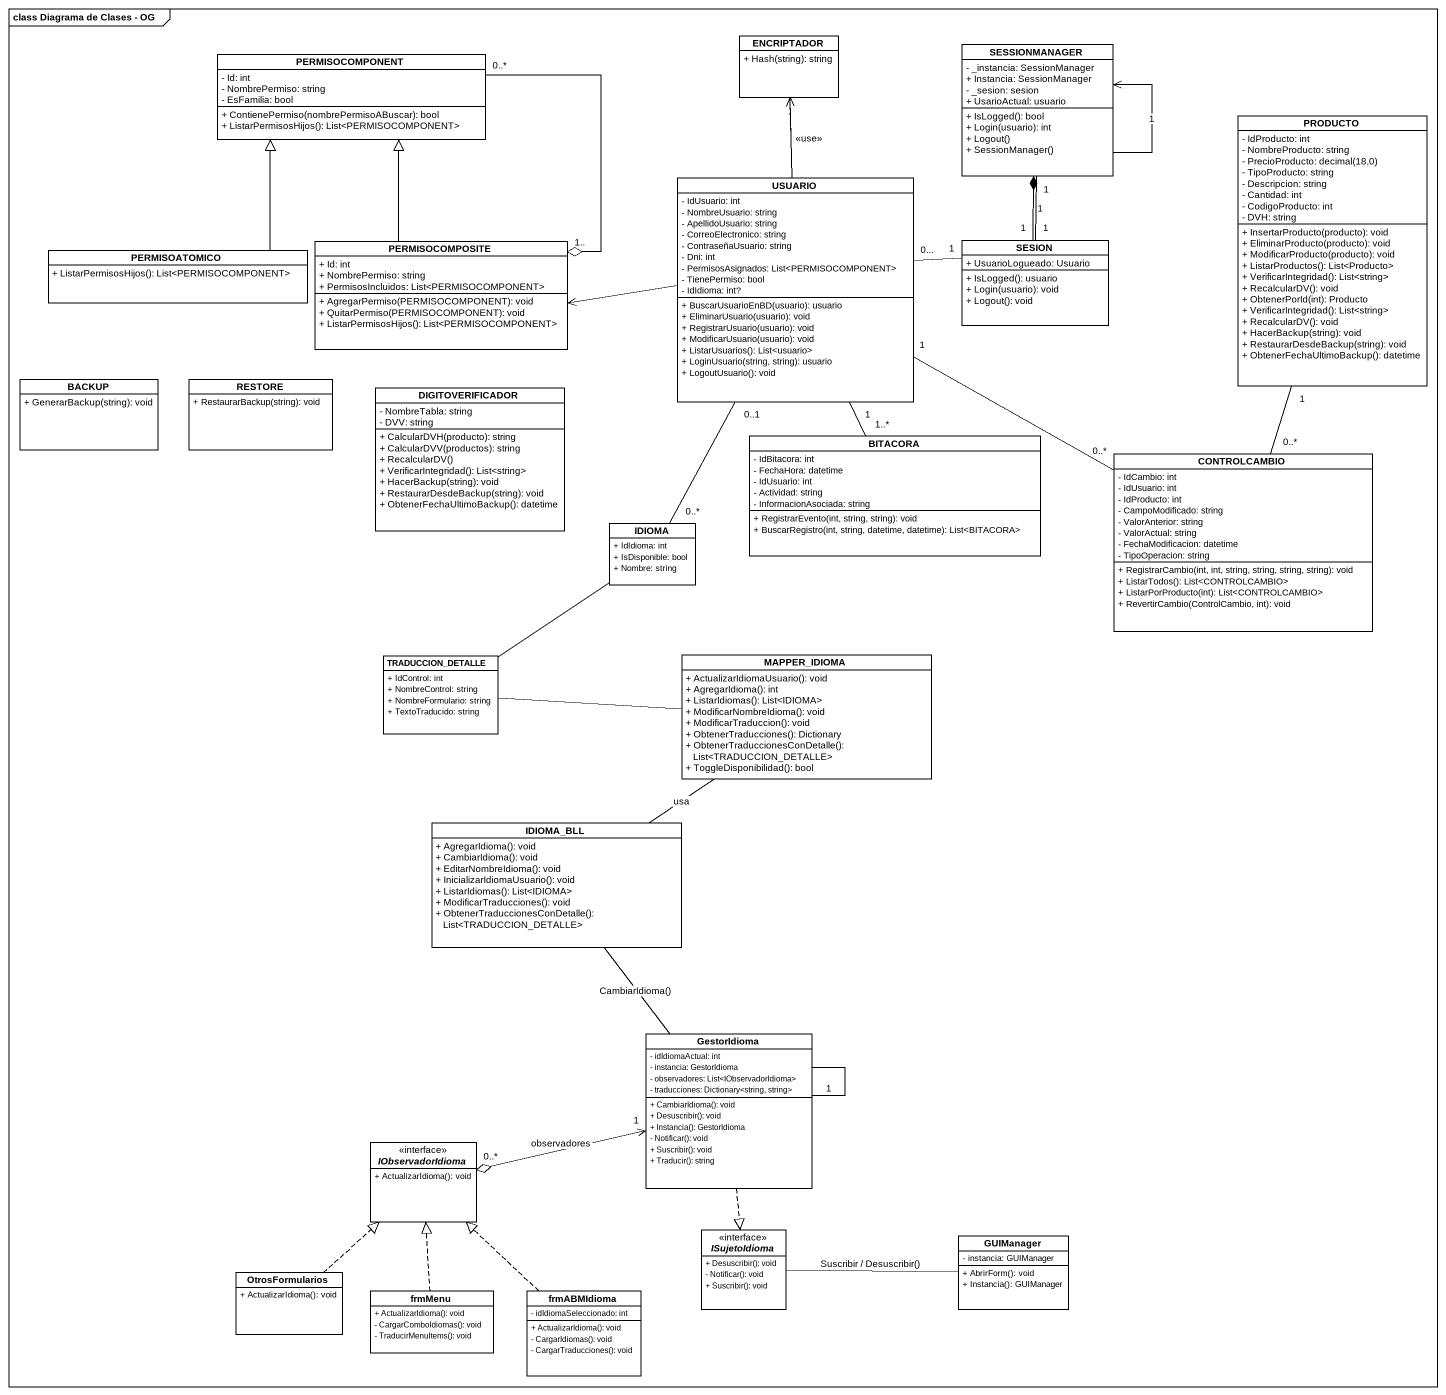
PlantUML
@startuml
mainframe class Diagrama de Clases - OG
hide circle
hide empty members
skinparam classAttributeIconSize 0
class PERMISOCOMPONENT {
  - Id: int
  - NombrePermiso: string
  - EsFamilia: bool
  + ContienePermiso(nombrePermisoABuscar): bool
  + ListarPermisosHijos(): List<PERMISOCOMPONENT>
}
class ENCRIPTADOR {
  + Hash(string): string
}
class SESSIONMANAGER {
  - _instancia: SessionManager
  + Instancia: SessionManager
  - _sesion: sesion
  + UsarioActual: usuario
  + IsLogged(): bool
  + Login(usuario): int
  + Logout()
  + SessionManager()
}
class PRODUCTO {
  - IdProducto: int
  - NombreProducto: string
  {field} - PrecioProducto: decimal(18,0)
  - TipoProducto: string
  - Descripcion: string
  - Cantidad: int
  - CodigoProducto: int
  - DVH: string
  + InsertarProducto(producto): void
  + EliminarProducto(producto): void
  + ModificarProducto(producto): void
  + ListarProductos(): List<Producto>
  + VerificarIntegridad(): List<string>
  + RecalcularDV(): void
  + ObtenerPorId(int): Producto
  + VerificarIntegridad(): List<string>
  + RecalcularDV(): void
  + HacerBackup(string): void
  + RestaurarDesdeBackup(string): void
  + ObtenerFechaUltimoBackup(): datetime
}
class USUARIO {
  - IdUsuario: int
  - NombreUsuario: string
  - ApellidoUsuario: string
  - CorreoElectronico: string
  - ContraseñaUsuario: string
  - Dni: int
  - PermisosAsignados: List<PERMISOCOMPONENT>
  - TienePermiso: bool
  - IdIdioma: int?
  + BuscarUsuarioEnBD(usuario): usuario
  + EliminarUsuario(usuario): void
  + RegistrarUsuario(usuario): void
  + ModificarUsuario(usuario): void
  + ListarUsuarios(): List<usuario>
  + LoginUsuario(string, string): usuario
  + LogoutUsuario(): void
}
class PERMISOATOMICO {
  + ListarPermisosHijos(): List<PERMISOCOMPONENT>
}
class PERMISOCOMPOSITE {
  + Id: int
  + NombrePermiso: string
  + PermisosIncluidos: List<PERMISOCOMPONENT>
  + AgregarPermiso(PERMISOCOMPONENT): void
  + QuitarPermiso(PERMISOCOMPONENT): void
  + ListarPermisosHijos(): List<PERMISOCOMPONENT>
}
class SESION {
  + UsuarioLogueado: Usuario
  + IsLogged(): usuario
  + Login(usuario): void
  + Logout(): void
}
class BACKUP {
  + GenerarBackup(string): void
}
class "RESTORE" as RESTORE_ {
  + RestaurarBackup(string): void
}
class DIGITOVERIFICADOR {
  - NombreTabla: string
  - DVV: string
  + CalcularDVH(producto): string
  + CalcularDVV(productos): string
  + RecalcularDV()
  + VerificarIntegridad(): List<string>
  + HacerBackup(string): void
  + RestaurarDesdeBackup(string): void
  + ObtenerFechaUltimoBackup(): datetime
}
class BITACORA {
  - IdBitacora: int
  - FechaHora: datetime
  - IdUsuario: int
  - Actividad: string
  - InformacionAsociada: string
  + RegistrarEvento(int, string, string): void
  + BuscarRegistro(int, string, datetime, datetime): List<BITACORA>
}
class CONTROLCAMBIO {
  - IdCambio: int
  - IdUsuario: int
  - IdProducto: int
  - CampoModificado: string
  - ValorAnterior: string
  - ValorActual: string
  - FechaModificacion: datetime
  - TipoOperacion: string
  + RegistrarCambio(int, int, string, string, string, string): void
  + ListarTodos(): List<CONTROLCAMBIO>
  + ListarPorProducto(int): List<CONTROLCAMBIO>
  + RevertirCambio(ControlCambio, int): void
}
class IDIOMA {
  + IdIdioma: int
  + IsDisponible: bool
  + Nombre: string
}
class TRADUCCION_DETALLE {
  + IdControl: int
  + NombreControl: string
  + NombreFormulario: string
  + TextoTraducido: string
}
class MAPPER_IDIOMA {
  + ActualizarIdiomaUsuario(): void
  + AgregarIdioma(): int
  + ListarIdiomas(): List<IDIOMA>
  + ModificarNombreIdioma(): void
  + ModificarTraduccion(): void
  + ObtenerTraducciones(): Dictionary
  + ObtenerTraduccionesConDetalle(): List<TRADUCCION_DETALLE>
  + ToggleDisponibilidad(): bool
}
class IDIOMA_BLL {
  + AgregarIdioma(): void
  + CambiarIdioma(): void
  + EditarNombreIdioma(): void
  + InicializarIdiomaUsuario(): void
  + ListarIdiomas(): List<IDIOMA>
  + ModificarTraducciones(): void
  + ObtenerTraduccionesConDetalle(): List<TRADUCCION_DETALLE>
}
class GestorIdioma {
  - idIdiomaActual: int
  - instancia: GestorIdioma
  - observadores: List<IObservadorIdioma>
  - traducciones: Dictionary<string, string>
  + CambiarIdioma(): void
  + Desuscribir(): void
  + Instancia(): GestorIdioma
  - Notificar(): void
  + Suscribir(): void
  + Traducir(): string
}
interface IObservadorIdioma {
  + ActualizarIdioma(): void
}
interface ISujetoIdioma {
  + Desuscribir(): void
  - Notificar(): void
  + Suscribir(): void
}
class GUIManager {
  - instancia: GUIManager
  + AbrirForm(): void
  + Instancia(): GUIManager
}
class OtrosFormularios {
  + ActualizarIdioma(): void
}
class frmMenu {
  + ActualizarIdioma(): void
  - CargarComboIdiomas(): void
  - TraducirMenuItems(): void
}
class frmABMIdioma {
  - idIdiomaSeleccionado: int
  + ActualizarIdioma(): void
  - CargarIdiomas(): void
  - CargarTraducciones(): void
}
PERMISOCOMPONENT "0..*" --o "1.." PERMISOCOMPOSITE
SESSIONMANAGER --> SESSIONMANAGER : 1
PRODUCTO "1" -- "0..*" CONTROLCAMBIO
USUARIO -up- ENCRIPTADOR
USUARIO .up.> ENCRIPTADOR : <<use>>
USUARIO -left-> PERMISOCOMPOSITE
USUARIO "0..." -right- "1" SESION
USUARIO "1" -right- "0..*" CONTROLCAMBIO
USUARIO "0..1" -- "0..*" IDIOMA
PERMISOATOMICO -up-|> PERMISOCOMPONENT
PERMISOCOMPOSITE -up-|> PERMISOCOMPONENT
SESION "1" -up- "1" SESSIONMANAGER
SESION "1" -up-* SESSIONMANAGER : 1
BITACORA "1..*" -up- "1" USUARIO
TRADUCCION_DETALLE -up- IDIOMA
MAPPER_IDIOMA -left- TRADUCCION_DETALLE
IDIOMA_BLL -up- MAPPER_IDIOMA : usa
IDIOMA_BLL -- GestorIdioma : CambiarIdioma()
GestorIdioma -- GestorIdioma : 1
GestorIdioma "1" <-left-o "0..*" IObservadorIdioma : observadores
GestorIdioma ..|> ISujetoIdioma
GUIManager -left- ISujetoIdioma : Suscribir / Desuscribir()
OtrosFormularios .up.|> IObservadorIdioma
frmMenu .up.|> IObservadorIdioma
frmABMIdioma .up.|> IObservadorIdioma
@enduml
